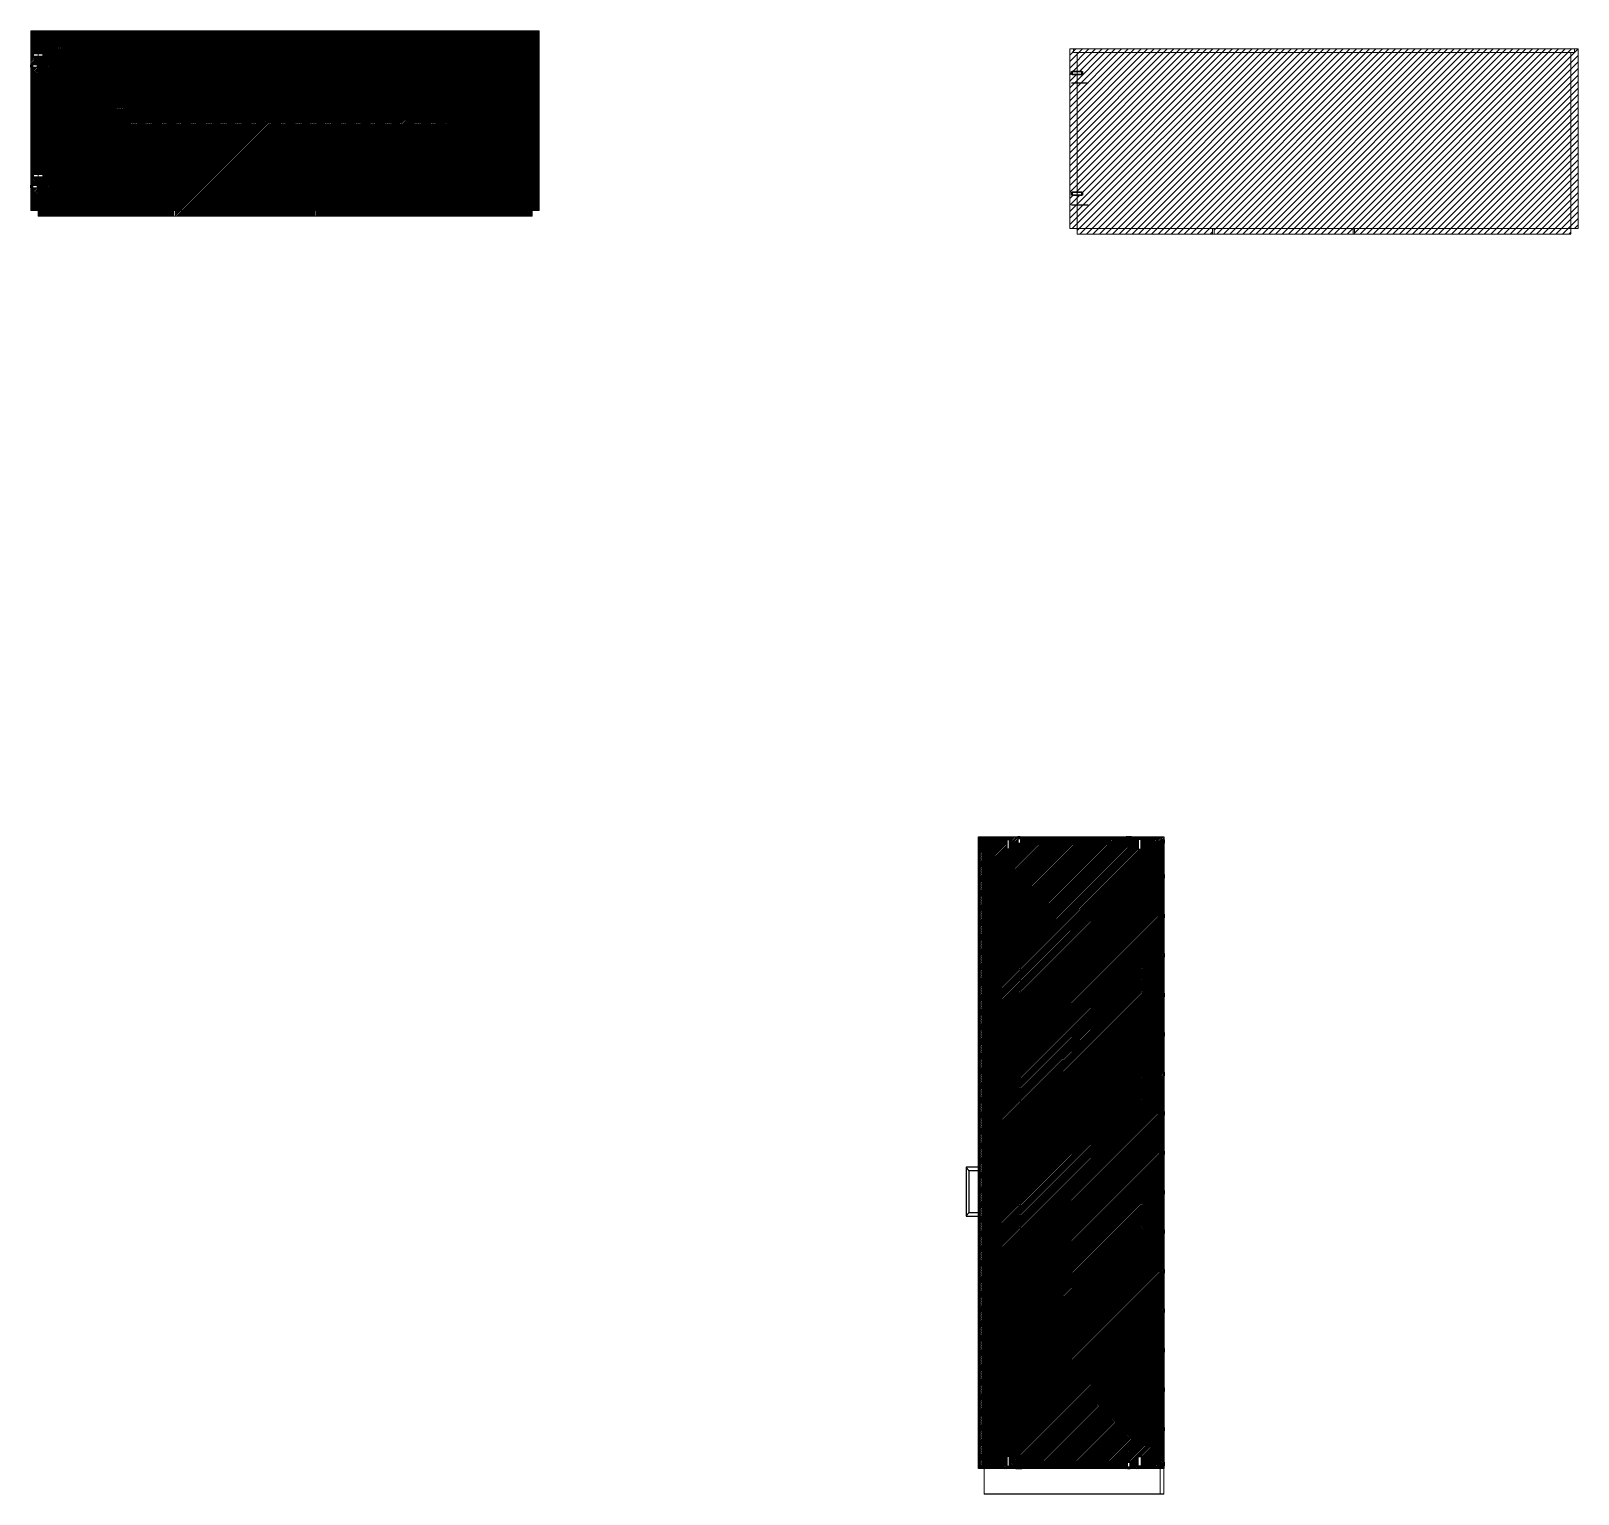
# Model space of a CAD drawing. Header units: millimetres. Extents: x -36975 to 25048, y -11091 to 9259.
# Drawn here: x -19193 to -14932, y -5442 to -1412 of the extents above; entities that cross this region are included whole.
import ezdxf

# ---------------------------------------------------------------- set-up
doc = ezdxf.new("R2010")
doc.units = ezdxf.units.MM
for name, color, linetype, lineweight in [('A-DETL-MCUT', 255, 'Continuous', 25), ('A-ELEV-MBE', 7, 'Continuous', 18), ('A-SECT-MCUT', 7, 'Continuous', 25), ('A-SECT-MCUT1', 7, 'Continuous', 25)]:
    doc.layers.add(name, color=color, linetype=linetype, lineweight=lineweight)

msp = doc.modelspace()

# ---------------------------------------------------------------- hatches: boundary and pattern name
at = {"layer": 'A-DETL-MCUT', "true_color": 0x636466}
h = msp.add_hatch(dxfattribs=at)
h.set_pattern_fill('ANSI31', color=251, scale=4)
h.paths.add_polyline_path([(-16311.8, -1531.8), (-16326.8, -1531.8), (-16326.8, -1523.8), (-16311.8, -1523.8), (-16311.8, -1481.4), (-16311.8, -1471.4), (-16321.8, -1471.4), (-16321.8, -1461.4), (-16331.8, -1461.4), (-16331.8, -1956.4), (-16311.8, -1956.4), (-16311.8, -1864), (-16326.8, -1864), (-16326.8, -1856), (-16311.8, -1856)])
h.paths.add_polyline_path([(-14951.8, -1481.4), (-14951.8, -1471.4), (-16311.8, -1471.4), (-16311.8, -1481.4), (-16311.8, -1523.8), (-16296.8, -1523.8), (-16296.8, -1531.8), (-16311.8, -1531.8), (-16311.8, -1856), (-16296.8, -1856), (-16296.8, -1864), (-16311.8, -1864), (-16311.8, -1956.4), (-14951.8, -1956.4)])
h.paths.add_polyline_path([(-14941.8, -1461.4), (-16321.8, -1461.4), (-16321.8, -1471.4), (-16311.8, -1471.4), (-14946.8, -1471.4), (-14941.8, -1471.4)])
h.paths.add_polyline_path([(-15938.8, -1956.4), (-16311.8, -1956.4), (-16311.8, -1971.4), (-15938.8, -1971.4)])
h.paths.add_polyline_path([(-14951.8, -1956.4), (-15547.2, -1956.4), (-15547.2, -1971.4), (-14951.8, -1971.4)])
h.paths.add_polyline_path([(-15551.2, -1956.4), (-15934.2, -1956.4), (-15934.2, -1971.4), (-15551.2, -1971.4)])
h.paths.add_polyline_path([(-14931.8, -1461.4), (-14941.8, -1461.4), (-14941.8, -1471.4), (-14946.8, -1471.4), (-14951.8, -1471.4), (-14951.8, -1481.4), (-14951.8, -1956.4), (-14931.8, -1956.4)])
h = msp.add_hatch(dxfattribs=at)
h.set_pattern_fill('ANSI31', color=251)
h.paths.add_polyline_path([(-16082.8, -4176.1), (-16089.8, -4176.1), (-16090.4, -4175.7), (-16082.8, -4175.7), (-16082.8, -4067.4), (-16089.8, -4067.4), (-16090.4, -4067), (-16082.8, -4067), (-16082.8, -3958.6), (-16089.8, -3958.6), (-16090.4, -3958.2), (-16082.8, -3958.2), (-16082.8, -3849.9), (-16089.8, -3849.9), (-16090.4, -3849.5), (-16082.8, -3849.5), (-16082.8, -3741.1), (-16089.8, -3741.1), (-16090.4, -3740.7), (-16082.8, -3740.7), (-16082.8, -3652.2), (-16135.3, -3652.2), (-16135.3, -3667.2), (-16143.3, -3667.2), (-16143.3, -3652.2), (-16167, -3652.2), (-16167.1, -3652.4), (-16167.1, -3662.3), (-16165.6, -3662.3), (-16164.9, -3667.2), (-16167.1, -3667.1), (-16167.1, -3682.2), (-16171.6, -3682.2), (-16171.6, -3679), (-16173.1, -3678.9), (-16173.1, -3674), (-16171.6, -3674.1), (-16171.6, -3671.7), (-16173.1, -3671.6), (-16173.1, -3666.8), (-16171.6, -3666.9), (-16171.6, -3664.5), (-16173.1, -3664.4), (-16173.1, -3659.5), (-16171.6, -3659.6), (-16171.6, -3657.2), (-16173.1, -3657.1), (-16173.1, -3650.1), (-16165.6, -3650.1), (-16165.6, -3636.3), (-16173.1, -3636.3), (-16465, -3633.4), (-16467.6, -3636.3), (-16467.6, -3652.3), (-16473.5, -3652.6), (-16473.7, -3652.2), (-16497.4, -3652.2), (-16497.4, -3667.2), (-16505.4, -3667.2), (-16505.4, -3652.2), (-16567.8, -3652.2), (-16567.8, -5352.2), (-16505.4, -5352.2), (-16505.4, -5337.2), (-16497.4, -5337.2), (-16497.4, -5352.2), (-16473.7, -5352.2), (-16473.6, -5352), (-16473.6, -5342.1), (-16475.1, -5342), (-16475.8, -5337.2), (-16473.6, -5337.3), (-16473.6, -5322.2), (-16469.1, -5322.2), (-16469.1, -5325.4), (-16467.6, -5325.5), (-16467.6, -5330.4), (-16469.1, -5330.3), (-16469.1, -5332.7), (-16467.6, -5332.8), (-16467.6, -5337.6), (-16469.1, -5337.5), (-16469.1, -5339.9), (-16467.6, -5340), (-16467.6, -5344.9), (-16469.1, -5344.8), (-16469.1, -5347.2), (-16467.6, -5347.3), (-16467.6, -5354.3), (-16475.1, -5354.3), (-16475.1, -5368.1), (-16467.6, -5368.1), (-16175.8, -5371.1), (-16173.1, -5368.1), (-16173.1, -5352.1), (-16167.2, -5351.8), (-16167, -5352.2), (-16143.3, -5352.2), (-16143.3, -5337.2), (-16135.3, -5337.2), (-16135.3, -5352.2), (-16082.8, -5352.2), (-16082.8, -5263.6), (-16089.8, -5263.6), (-16090.4, -5263.2), (-16082.8, -5263.2), (-16082.8, -5154.9), (-16089.8, -5154.9), (-16090.4, -5154.5), (-16082.8, -5154.5), (-16082.8, -5046.1), (-16089.8, -5046.1), (-16090.4, -5045.7), (-16082.8, -5045.7), (-16082.8, -4937.4), (-16089.8, -4937.4), (-16090.4, -4937), (-16082.8, -4937), (-16082.8, -4828.6), (-16089.8, -4828.6), (-16090.4, -4828.2), (-16082.8, -4828.2), (-16082.8, -4719.9), (-16089.8, -4719.9), (-16090.4, -4719.5), (-16082.8, -4719.5), (-16082.8, -4611.1), (-16089.8, -4611.1), (-16090.4, -4610.7), (-16082.8, -4610.7), (-16082.8, -4502.4), (-16089.8, -4502.4), (-16090.4, -4502), (-16082.8, -4502), (-16082.8, -4393.6), (-16089.8, -4393.6), (-16090.4, -4393.2), (-16082.8, -4393.2), (-16082.8, -4284.9), (-16089.8, -4284.9), (-16090.4, -4284.5), (-16082.8, -4284.5)])
h.paths.add_polyline_path([(-16130.4, -4295.4, -1), (-16135.3, -4295.4, -1)], flags=16)
h.paths.add_polyline_path([(-16130.4, -4325.4, -1), (-16135.3, -4325.4, -1)], flags=16)
h.paths.add_polyline_path([(-16130.4, -4057.8, -1), (-16135.3, -4057.8, -1)], flags=16)
h.paths.add_polyline_path([(-16130.4, -4357.8, -1), (-16135.3, -4357.8, -1)], flags=16)
h.paths.add_polyline_path([(-16472.8, -4295.4, -1), (-16467.9, -4295.4, -1)], flags=16)
h.paths.add_polyline_path([(-16130.4, -4025.4, -1), (-16135.3, -4025.4, -1)], flags=16)
h.paths.add_polyline_path([(-16472.8, -4325.4, -1), (-16467.9, -4325.4, -1)], flags=16)
h.paths.add_polyline_path([(-16130.4, -3995.4, -1), (-16135.3, -3995.4, -1)], flags=16)
h.paths.add_polyline_path([(-16472.8, -4057.8, -1), (-16467.9, -4057.8, -1)], flags=16)
h.paths.add_polyline_path([(-16472.8, -4357.8, -1), (-16467.9, -4357.8, -1)], flags=16)
h.paths.add_polyline_path([(-16472.8, -4025.4, -1), (-16467.9, -4025.4, -1)], flags=16)
h.paths.add_polyline_path([(-16472.8, -3995.4, -1), (-16467.9, -3995.4, -1)], flags=16)
h.paths.add_polyline_path([(-16130.4, -4645.4, -1), (-16135.3, -4645.4, -1)], flags=16)
h.paths.add_polyline_path([(-16467.9, -4645.4, -1), (-16472.8, -4645.4, -1)], flags=16)
h.paths.add_polyline_path([(-16130.4, -4675.4, -1), (-16135.3, -4675.4, -1)], flags=16)
h.paths.add_polyline_path([(-16467.9, -4675.4, -1), (-16472.8, -4675.4, -1)], flags=16)
h.paths.add_polyline_path([(-16130.4, -4707.8, -1), (-16135.3, -4707.8, -1)], flags=16)
h.paths.add_polyline_path([(-16467.9, -4707.8, -1), (-16472.8, -4707.8, -1)], flags=16)
h.paths.add_polyline_path([(-16171.6, -5322.2), (-16167.1, -5322.2), (-16167.1, -5349.4), (-16171.6, -5349.6)], flags=16)
at = {"layer": 'A-SECT-MCUT', "true_color": 0x636466}
h = msp.add_hatch(dxfattribs=at)
h.set_pattern_fill('ANSI31', color=251)
h.paths.add_polyline_path([(-17792.8, -1411.9), (-19182.8, -1411.9), (-19182.8, -1421.9), (-19172.8, -1421.9), (-19172.8, -1431.9), (-19172.8, -1474.3), (-19157.8, -1474.3), (-19157.8, -1482.3), (-19172.8, -1482.3), (-19172.8, -1506), (-19172.7, -1506.1), (-19142.8, -1506.1), (-19142.8, -1510.6), (-19172.7, -1510.6), (-19172.8, -1510.7), (-19172.8, -1806.5), (-19157.8, -1806.5), (-19157.8, -1814.5), (-19172.8, -1814.5), (-19172.8, -1838.1), (-19172.7, -1838.3), (-19142.8, -1838.3), (-19142.8, -1842.8), (-19172.7, -1842.8), (-19172.8, -1842.9), (-19172.8, -1906.9), (-17792.8, -1906.9)])
h.paths.add_polyline_path([(-19172.8, -1510.7), (-19174.9, -1512.1), (-19188.8, -1512.1), (-19192.8, -1515.8), (-19192.8, -1833), (-19188.8, -1836.8), (-19174.9, -1836.8), (-19172.8, -1838.1), (-19172.8, -1814.5), (-19187.8, -1814.5), (-19187.8, -1806.5), (-19172.8, -1806.5)])
h.paths.add_polyline_path([(-19172.8, -1431.9), (-19172.8, -1421.9), (-19182.8, -1421.9), (-19182.8, -1411.9), (-19192.8, -1411.9), (-19192.8, -1500.8), (-19188.8, -1504.6), (-19174.9, -1504.6), (-19172.8, -1506), (-19172.8, -1482.3), (-19187.8, -1482.3), (-19187.8, -1474.3), (-19172.8, -1474.3)])
h.paths.add_polyline_path([(-19172.8, -1842.9), (-19174.9, -1844.3), (-19188.8, -1844.3), (-19192.8, -1848), (-19192.8, -1906.9), (-19172.8, -1906.9)])
h.paths.add_polyline_path([(-18799.8, -1906.9), (-19172.8, -1906.9), (-19172.8, -1921.9), (-18799.8, -1921.9)])
h.paths.add_polyline_path([(-18412.2, -1906.9), (-18795.2, -1906.9), (-18795.2, -1921.9), (-18412.2, -1921.9)])
h.paths.add_polyline_path([(-17812.8, -1906.9), (-18408.2, -1906.9), (-18408.2, -1921.9), (-17812.8, -1921.9)])
h = msp.add_hatch(dxfattribs=at)
h.set_pattern_fill('ANSI31', color=251)
h.paths.add_polyline_path([(-16505.4, -3637.2), (-16497.4, -3637.2), (-16497.4, -3652.2), (-16473.7, -3652.2), (-16475.1, -3650.1), (-16475.1, -3636.3), (-16478.9, -3632.2), (-16567.8, -3632.2), (-16567.8, -3652.2), (-16505.4, -3652.2)])
h.paths.add_polyline_path([(-16173.1, -3636.3), (-16176.8, -3632.2), (-16463.9, -3632.2), (-16467.6, -3636.3), (-16467.6, -3650.1), (-16469, -3652.2), (-16171.7, -3652.2), (-16173.1, -3650.1)])
h.paths.add_polyline_path([(-16082.8, -3642.2), (-16072.8, -3642.2), (-16072.8, -3639.6), (-16072.8, -3632.2), (-16161.8, -3632.2), (-16165.6, -3636.3), (-16165.6, -3650.1), (-16167, -3652.2), (-16143.3, -3652.2), (-16143.3, -3637.2), (-16135.3, -3637.2), (-16135.3, -3652.2), (-16082.8, -3652.2), (-16082.8, -3644.8), (-16090.4, -3644.8), (-16089.8, -3644.4), (-16082.8, -3644.4)])
h.paths.add_polyline_path([(-16072.8, -3644.8), (-16082.8, -3644.8), (-16082.8, -3652.2), (-16082.8, -3740.7), (-16072.8, -3740.7), (-16072.8, -3735.9)])
h.paths.add_polyline_path([(-16567.8, -3632.2), (-16582.8, -3632.2), (-16582.8, -5372.2), (-16567.8, -5372.2)])
h.paths.add_polyline_path([(-16072.8, -3741.1), (-16082.8, -3741.1), (-16082.8, -3849.5), (-16072.8, -3849.5), (-16072.8, -3844.7)])
h.paths.add_polyline_path([(-16072.8, -3849.9), (-16082.8, -3849.9), (-16082.8, -3958.2), (-16072.8, -3958.2), (-16072.8, -3953.4)])
h.paths.add_polyline_path([(-16072.8, -3958.6), (-16082.8, -3958.6), (-16082.8, -4067), (-16072.8, -4067), (-16072.8, -4062.2)])
h.paths.add_polyline_path([(-16072.8, -4067.4), (-16082.8, -4067.4), (-16082.8, -4175.7), (-16072.8, -4175.7), (-16072.8, -4170.9)])
h.paths.add_polyline_path([(-16072.8, -4176.1), (-16082.8, -4176.1), (-16082.8, -4284.5), (-16072.8, -4284.5), (-16072.8, -4279.7)])
h.paths.add_polyline_path([(-16072.8, -4284.9), (-16082.8, -4284.9), (-16082.8, -4393.2), (-16072.8, -4393.2), (-16072.8, -4388.4)])
h.paths.add_polyline_path([(-16072.8, -4393.6), (-16082.8, -4393.6), (-16082.8, -4502), (-16072.8, -4502), (-16072.8, -4497.2)])
h.paths.add_polyline_path([(-16072.8, -4502.4), (-16082.8, -4502.4), (-16082.8, -4610.7), (-16072.8, -4610.7), (-16072.8, -4605.9)])
h.paths.add_polyline_path([(-16072.8, -4611.1), (-16082.8, -4611.1), (-16082.8, -4719.5), (-16072.8, -4719.5), (-16072.8, -4714.7)])
h.paths.add_polyline_path([(-16072.8, -4719.9), (-16082.8, -4719.9), (-16082.8, -4828.2), (-16072.8, -4828.2), (-16072.8, -4823.4)])
h.paths.add_polyline_path([(-16072.8, -4828.6), (-16082.8, -4828.6), (-16082.8, -4937), (-16072.8, -4937), (-16072.8, -4932.2)])
h.paths.add_polyline_path([(-16072.8, -4937.4), (-16082.8, -4937.4), (-16082.8, -5045.7), (-16072.8, -5045.7)])
h.paths.add_polyline_path([(-16072.8, -5046.1), (-16082.8, -5046.1), (-16082.8, -5154.5), (-16072.8, -5154.5), (-16072.8, -5149.7)])
h.paths.add_polyline_path([(-16072.8, -5154.9), (-16082.8, -5154.9), (-16082.8, -5263.2), (-16072.8, -5263.2), (-16072.8, -5258.4)])
h.paths.add_polyline_path([(-16072.8, -5263.6), (-16082.8, -5263.6), (-16082.8, -5359.1), (-16072.8, -5359.1), (-16072.8, -5354.3)])
h.paths.add_polyline_path([(-16082.8, -5359.5), (-16090.4, -5359.5), (-16089.8, -5359.1), (-16082.8, -5359.1), (-16082.8, -5352.2), (-16135.3, -5352.2), (-16135.3, -5367.2), (-16143.3, -5367.2), (-16143.3, -5352.2), (-16167, -5352.2), (-16165.6, -5354.3), (-16165.6, -5368.1), (-16161.8, -5372.2), (-16072.8, -5372.2), (-16072.8, -5362.2), (-16082.8, -5362.2)])
h.paths.add_polyline_path([(-16173.1, -5354.3), (-16171.7, -5352.2), (-16469, -5352.2), (-16467.6, -5354.3), (-16467.6, -5368.1), (-16463.9, -5372.2), (-16176.8, -5372.2), (-16173.1, -5368.1)])
h.paths.add_polyline_path([(-16505.4, -5352.2), (-16567.8, -5352.2), (-16567.8, -5372.2), (-16478.9, -5372.2), (-16475.1, -5368.1), (-16475.1, -5354.3), (-16473.7, -5352.2), (-16497.4, -5352.2), (-16497.4, -5367.2), (-16505.4, -5367.2)])

# ---------------------------------------------------------------- linework, layer by layer
at = {"layer": 'A-DETL-MCUT'}
for points in [[(-19187.8, -1482.3), (-19187.8, -1474.3), (-19157.8, -1474.3), (-19157.8, -1482.3)], [(-16326.8, -1531.8), (-16326.8, -1523.8), (-16296.8, -1523.8), (-16296.8, -1531.8)], [(-19187.8, -1814.5), (-19187.8, -1806.5), (-19157.8, -1806.5), (-19157.8, -1814.5)], [(-16326.8, -1864), (-16326.8, -1856), (-16296.8, -1856), (-16296.8, -1864)], [(-16497.4, -3637.2), (-16505.4, -3637.2), (-16505.4, -3667.2), (-16497.4, -3667.2)], [(-16135.3, -3637.2), (-16143.3, -3637.2), (-16143.3, -3667.2), (-16135.3, -3667.2)], [(-16497.4, -5367.2), (-16505.4, -5367.2), (-16505.4, -5337.2), (-16497.4, -5337.2)], [(-16135.3, -5367.2), (-16143.3, -5367.2), (-16143.3, -5337.2), (-16135.3, -5337.2)]]:
    msp.add_lwpolyline(points, close=True, dxfattribs=at)
for centre in [(-16470.3, -3995.4), (-16132.8, -3995.4), (-16470.3, -4025.4), (-16132.8, -4025.4), (-16470.3, -4057.8), (-16132.8, -4057.8), (-16470.3, -4295.4), (-16132.8, -4295.4), (-16470.3, -4325.4), (-16132.8, -4325.4), (-16470.3, -4357.8), (-16132.8, -4357.8), (-16470.3, -4645.4), (-16132.8, -4645.4), (-16470.3, -4675.4), (-16132.8, -4675.4), (-16470.3, -4707.8), (-16132.8, -4707.8)]:
    msp.add_circle(centre, 2.41, dxfattribs=at)
at = {"layer": 'A-ELEV-MBE'}
for p, q in [((-19182.8, -1411.9), (-19182.8, -1421.9)), ((-19182.8, -1421.9), (-19172.8, -1421.9)), ((-19172.8, -1421.9), (-19172.8, -1431.9)), ((-19172.8, -1421.9), (-17807.8, -1421.9)), ((-17802.8, -1421.9), (-17812.8, -1421.9)), ((-17812.8, -1421.9), (-17812.8, -1431.9)), ((-17802.8, -1411.9), (-17802.8, -1421.9)), ((-16321.8, -1461.4), (-16321.8, -1471.4)), ((-16321.8, -1471.4), (-16311.8, -1471.4)), ((-16311.8, -1471.4), (-16311.8, -1481.4)), ((-16311.8, -1471.4), (-14946.8, -1471.4)), ((-14941.8, -1471.4), (-14951.8, -1471.4)), ((-14951.8, -1471.4), (-14951.8, -1481.4)), ((-14941.8, -1461.4), (-14941.8, -1471.4)), ((-19172.8, -1906.9), (-19172.8, -1921.9)), ((-18799.8, -1921.9), (-18799.8, -1906.9)), ((-18795.2, -1921.9), (-18795.2, -1906.9)), ((-18412.2, -1921.9), (-18412.2, -1906.9)), ((-18408.2, -1921.9), (-18408.2, -1906.9)), ((-17812.8, -1906.9), (-17812.8, -1921.9)), ((-16311.8, -1956.4), (-16311.8, -1971.4)), ((-15938.8, -1971.4), (-15938.8, -1956.4)), ((-15934.2, -1971.4), (-15934.2, -1956.4)), ((-15551.2, -1971.4), (-15551.2, -1956.4)), ((-15547.2, -1971.4), (-15547.2, -1956.4)), ((-14951.8, -1956.4), (-14951.8, -1971.4)), ((-16616.8, -4541.4), (-16609.8, -4551.4)), ((-16609.8, -4666.9), (-16616.8, -4676.9)), ((-16567.8, -5442.2), (-16567.8, -5372.2)), ((-16082.8, -5372.2), (-16082.8, -5442.2)), ((-16072.8, -5372.2), (-16072.8, -5442.2))]:
    msp.add_line(p, q, dxfattribs=at)
for points in [[(-17792.8, -1906.9), (-17792.8, -1411.9), (-19192.8, -1411.9), (-19192.8, -1906.9)], [(-19172.8, -1431.9), (-19172.8, -1906.9)], [(-17812.8, -1906.9), (-17812.8, -1431.9)], [(-14931.8, -1956.4), (-14931.8, -1461.4), (-16331.8, -1461.4), (-16331.8, -1956.4)], [(-16311.8, -1481.4), (-16311.8, -1956.4)], [(-14951.8, -1956.4), (-14951.8, -1481.4)], [(-19192.8, -1906.9), (-17792.8, -1906.9)], [(-19172.8, -1921.9), (-17812.8, -1921.9)], [(-16331.8, -1956.4), (-14931.8, -1956.4)], [(-16311.8, -1971.4), (-14951.8, -1971.4)]]:
    msp.add_lwpolyline(points, dxfattribs=at)
at = {"layer": 'A-SECT-MCUT'}
for p, q in [((-16327, -1555), (-16281.3, -1555)), ((-16327, -1891.1), (-16281.3, -1891.1)), ((-16582.8, -3632.2), (-16072.8, -3632.2)), ((-16582.8, -5372.2), (-16582.8, -3632.2)), ((-16567.8, -5372.2), (-16567.8, -3632.2)), ((-16567.8, -3652.2), (-16505.4, -3652.2)), ((-16497.4, -3652.2), (-16473.7, -3652.2)), ((-16469, -3652.2), (-16171.7, -3652.2)), ((-16167, -3652.2), (-16143.3, -3652.2)), ((-16135.3, -3652.2), (-16082.8, -3652.2)), ((-16072.8, -3642.2), (-16082.8, -3642.2)), ((-16082.8, -3642.2), (-16082.8, -3652.2)), ((-16082.8, -3652.2), (-16082.8, -5362.2)), ((-16072.8, -3632.2), (-16072.8, -5372.2)), ((-16582.8, -4541.4), (-16616.8, -4541.4)), ((-16616.8, -4541.4), (-16616.8, -4676.9)), ((-16582.8, -4551.4), (-16609.8, -4551.4)), ((-16609.8, -4551.4), (-16609.8, -4666.9)), ((-16616.8, -4676.9), (-16582.8, -4676.9)), ((-16609.8, -4666.9), (-16582.8, -4666.9)), ((-16505.4, -5352.2), (-16567.8, -5352.2)), ((-16473.7, -5352.2), (-16497.4, -5352.2)), ((-16171.7, -5352.2), (-16469, -5352.2)), ((-16143.3, -5352.2), (-16167, -5352.2)), ((-16082.8, -5352.2), (-16135.3, -5352.2)), ((-16082.8, -5362.2), (-16072.8, -5362.2)), ((-16567.8, -5372.2), (-16582.8, -5372.2)), ((-16072.8, -5372.2), (-16567.8, -5372.2)), ((-16072.8, -5442.2), (-16567.8, -5442.2))]:
    msp.add_line(p, q, dxfattribs=at)
at = {"layer": 'A-SECT-MCUT1'}
for p, q in [((-19186.3, -1474.3), (-19187.8, -1475.8)), ((-19187.8, -1475.8), (-19187.8, -1480.8)), ((-19187.8, -1480.8), (-19186.3, -1482.3)), ((-19159.3, -1474.3), (-19186.3, -1474.3)), ((-19186.3, -1474.3), (-19186.3, -1482.3)), ((-19186.3, -1482.3), (-19159.3, -1482.3)), ((-19159.3, -1482.3), (-19159.3, -1474.3)), ((-19159.3, -1474.3), (-19157.8, -1475.8)), ((-19157.8, -1480.8), (-19159.3, -1482.3)), ((-19157.8, -1480.8), (-19157.8, -1475.8)), ((-19192.8, -1500.8), (-19188.8, -1504.6)), ((-19192.8, -1500.8), (-19192.8, -1515.8)), ((-19192.8, -1511.8), (-19192.8, -1504.8)), ((-19190.7, -1506), (-19192.8, -1504.8)), ((-19190.8, -1507.7), (-19192.8, -1507.6)), ((-19190.8, -1509), (-19192.8, -1509.1)), ((-19192.8, -1511.8), (-19190.7, -1510.7)), ((-19188.8, -1512.1), (-19192.8, -1515.8)), ((-19189.7, -1507.8), (-19190.7, -1506)), ((-19190.7, -1510.7), (-19189.7, -1508.9)), ((-19189.7, -1507.8), (-19189.7, -1508.9)), ((-19188.8, -1504.6), (-19188.8, -1512.1)), ((-19188.8, -1504.6), (-19174.9, -1504.6)), ((-19188.8, -1512.1), (-19174.9, -1512.1)), ((-19174.9, -1504.6), (-19172.7, -1506.1)), ((-19174.9, -1512.1), (-19174.9, -1504.6)), ((-19172.7, -1510.6), (-19174.9, -1512.1)), ((-19172.7, -1512.1), (-19172.4, -1504.6)), ((-19172.7, -1506.1), (-19142.8, -1506.1)), ((-19172.7, -1510.6), (-19142.8, -1510.6)), ((-19170.3, -1512.1), (-19169.9, -1504.6)), ((-19167.9, -1512.1), (-19167.5, -1504.6)), ((-19165.5, -1512.1), (-19165.1, -1504.6)), ((-19163.1, -1512.1), (-19162.7, -1504.6)), ((-19160.7, -1512.1), (-19160.2, -1504.2)), ((-19160.7, -1512.1), (-19160.3, -1504.6)), ((-19158.2, -1512.1), (-19157.8, -1504.2)), ((-19155.8, -1512.1), (-19155.4, -1504.6)), ((-19153.4, -1512.1), (-19153, -1504.6)), ((-19151, -1512.1), (-19150.6, -1504.6)), ((-19148.6, -1512.1), (-19148.2, -1504.6)), ((-19146.1, -1512.1), (-19145.8, -1504.6)), ((-19142.8, -1506.1), (-19142.8, -1510.6)), ((-16325.3, -1523.8), (-16326.8, -1525.3)), ((-16326.8, -1525.3), (-16326.8, -1530.3)), ((-16326.8, -1530.3), (-16325.3, -1531.8)), ((-16298.3, -1523.8), (-16325.3, -1523.8)), ((-16325.3, -1523.8), (-16325.3, -1531.8)), ((-16325.3, -1531.8), (-16298.3, -1531.8)), ((-16298.3, -1531.8), (-16298.3, -1523.8)), ((-16298.3, -1523.8), (-16296.8, -1525.3)), ((-16296.8, -1530.3), (-16298.3, -1531.8)), ((-16296.8, -1530.3), (-16296.8, -1525.3)), ((-19186.3, -1806.5), (-19187.8, -1808)), ((-19187.8, -1808), (-19187.8, -1813)), ((-19187.8, -1813), (-19186.3, -1814.5)), ((-19159.3, -1806.5), (-19186.3, -1806.5)), ((-19186.3, -1806.5), (-19186.3, -1814.5)), ((-19186.3, -1814.5), (-19159.3, -1814.5)), ((-19159.3, -1814.5), (-19159.3, -1806.5)), ((-19159.3, -1806.5), (-19157.8, -1808)), ((-19157.8, -1813), (-19159.3, -1814.5)), ((-19157.8, -1813), (-19157.8, -1808)), ((-19192.8, -1833), (-19188.8, -1836.8)), ((-19192.8, -1833), (-19192.8, -1848)), ((-19192.8, -1844), (-19192.8, -1836.9)), ((-19190.7, -1838.2), (-19192.8, -1836.9)), ((-19190.8, -1839.9), (-19192.8, -1839.7)), ((-19190.8, -1841.1), (-19192.8, -1841.3)), ((-19192.8, -1844), (-19190.7, -1842.8)), ((-19188.8, -1844.3), (-19192.8, -1848)), ((-19189.7, -1840), (-19190.7, -1838.2)), ((-19190.7, -1842.8), (-19189.7, -1841.1)), ((-19189.7, -1840), (-19189.7, -1841.1)), ((-19188.8, -1836.8), (-19188.8, -1844.3)), ((-19188.8, -1836.8), (-19174.9, -1836.8)), ((-19188.8, -1844.3), (-19174.9, -1844.3)), ((-19174.9, -1836.8), (-19172.7, -1838.3)), ((-19174.9, -1844.3), (-19174.9, -1836.8)), ((-19172.7, -1842.8), (-19174.9, -1844.3)), ((-19172.7, -1844.3), (-19172.4, -1836.8)), ((-19172.7, -1838.3), (-19142.8, -1838.3)), ((-19172.7, -1842.8), (-19142.8, -1842.8)), ((-19170.3, -1844.3), (-19169.9, -1836.8)), ((-19167.9, -1844.3), (-19167.5, -1836.8)), ((-19165.5, -1844.3), (-19165.1, -1836.8)), ((-19163.1, -1844.3), (-19162.7, -1836.8)), ((-19160.7, -1844.3), (-19160.2, -1836.4)), ((-19160.7, -1844.3), (-19160.3, -1836.8)), ((-19158.2, -1844.3), (-19157.8, -1836.4)), ((-19155.8, -1844.3), (-19155.4, -1836.8)), ((-19153.4, -1844.3), (-19153, -1836.8)), ((-19151, -1844.3), (-19150.6, -1836.8)), ((-19148.6, -1844.3), (-19148.2, -1836.8)), ((-19146.1, -1844.3), (-19145.8, -1836.8)), ((-19142.8, -1838.3), (-19142.8, -1842.8)), ((-16325.3, -1856), (-16326.8, -1857.5)), ((-16326.8, -1857.5), (-16326.8, -1862.5)), ((-16326.8, -1862.5), (-16325.3, -1864)), ((-16298.3, -1856), (-16325.3, -1856)), ((-16325.3, -1856), (-16325.3, -1864)), ((-16325.3, -1864), (-16298.3, -1864)), ((-16298.3, -1864), (-16298.3, -1856)), ((-16298.3, -1856), (-16296.8, -1857.5)), ((-16296.8, -1862.5), (-16298.3, -1864)), ((-16296.8, -1862.5), (-16296.8, -1857.5)), ((-16505.4, -3638.7), (-16503.9, -3637.2)), ((-16505.4, -3665.7), (-16505.4, -3638.7)), ((-16505.4, -3638.7), (-16497.4, -3638.7)), ((-16503.9, -3637.2), (-16498.9, -3637.2)), ((-16498.9, -3637.2), (-16497.4, -3638.7)), ((-16497.4, -3638.7), (-16497.4, -3665.7)), ((-16478.9, -3632.2), (-16475.1, -3636.3)), ((-16478.9, -3632.2), (-16463.9, -3632.2)), ((-16467.6, -3664.4), (-16475.5, -3664.8)), ((-16475.1, -3636.3), (-16467.6, -3636.3)), ((-16475.1, -3636.3), (-16475.1, -3650.1)), ((-16475.1, -3650.1), (-16473.6, -3652.4)), ((-16467.6, -3650.1), (-16475.1, -3650.1)), ((-16467.6, -3652.3), (-16475.1, -3652.7)), ((-16467.6, -3654.7), (-16475.1, -3655.1)), ((-16467.6, -3657.1), (-16475.1, -3657.5)), ((-16467.6, -3659.5), (-16475.1, -3659.9)), ((-16467.6, -3662), (-16475.1, -3662.3)), ((-16467.6, -3664.4), (-16475.1, -3664.8)), ((-16467.9, -3632.2), (-16474.9, -3632.2)), ((-16473.7, -3634.3), (-16474.9, -3632.2)), ((-16471.9, -3635.3), (-16473.7, -3634.3)), ((-16473.6, -3652.4), (-16473.6, -3682.2)), ((-16472, -3634.2), (-16472.2, -3632.2)), ((-16471.9, -3635.3), (-16470.8, -3635.3)), ((-16470.8, -3634.2), (-16470.6, -3632.2)), ((-16469, -3634.3), (-16470.8, -3635.3)), ((-16469.1, -3652.4), (-16467.6, -3650.1)), ((-16469.1, -3652.4), (-16469.1, -3682.2)), ((-16467.9, -3632.2), (-16469, -3634.3)), ((-16467.6, -3636.3), (-16463.9, -3632.2)), ((-16467.6, -3636.3), (-16467.6, -3650.1)), ((-16173.1, -3636.3), (-16176.8, -3632.2)), ((-16161.8, -3632.2), (-16176.8, -3632.2)), ((-16165.6, -3636.3), (-16173.1, -3636.3)), ((-16173.1, -3636.3), (-16173.1, -3650.1)), ((-16171.6, -3652.4), (-16173.1, -3650.1)), ((-16173.1, -3650.1), (-16165.6, -3650.1)), ((-16173.1, -3652.3), (-16165.6, -3652.7)), ((-16173.1, -3654.7), (-16165.6, -3655.1)), ((-16173.1, -3657.1), (-16165.6, -3657.5)), ((-16173.1, -3659.5), (-16165.6, -3659.9)), ((-16173.1, -3662), (-16165.6, -3662.3)), ((-16173.1, -3664.4), (-16165.6, -3664.8)), ((-16173.1, -3664.4), (-16165.2, -3664.8)), ((-16172.8, -3632.2), (-16171.7, -3634.3)), ((-16172.8, -3632.2), (-16165.7, -3632.2)), ((-16171.7, -3634.3), (-16169.9, -3635.3)), ((-16171.6, -3652.4), (-16171.6, -3682.2)), ((-16169.9, -3634.2), (-16170.1, -3632.2)), ((-16168.8, -3635.3), (-16169.9, -3635.3)), ((-16168.8, -3635.3), (-16167, -3634.3)), ((-16168.7, -3634.2), (-16168.5, -3632.2)), ((-16165.6, -3650.1), (-16167.1, -3652.4)), ((-16167.1, -3652.4), (-16167.1, -3682.2)), ((-16167, -3634.3), (-16165.7, -3632.2)), ((-16161.8, -3632.2), (-16165.6, -3636.3)), ((-16165.6, -3636.3), (-16165.6, -3650.1)), ((-16141.8, -3637.2), (-16143.3, -3638.7)), ((-16135.3, -3638.7), (-16143.3, -3638.7)), ((-16143.3, -3638.7), (-16143.3, -3665.7)), ((-16136.8, -3637.2), (-16141.8, -3637.2)), ((-16135.3, -3638.7), (-16136.8, -3637.2)), ((-16135.3, -3665.7), (-16135.3, -3638.7)), ((-16090.1, -3644.6), (-16089.8, -3644.4)), ((-16089.8, -3644.8), (-16090.1, -3644.6)), ((-16072.8, -3644.4), (-16089.8, -3644.4)), ((-16072.8, -3644.8), (-16089.8, -3644.8)), ((-16497.4, -3665.7), (-16505.4, -3665.7)), ((-16505.4, -3665.7), (-16503.9, -3667.2)), ((-16498.9, -3667.2), (-16503.9, -3667.2)), ((-16498.9, -3667.2), (-16497.4, -3665.7)), ((-16467.6, -3666.8), (-16475.5, -3667.2)), ((-16467.6, -3669.2), (-16475.1, -3669.6)), ((-16467.6, -3671.6), (-16475.1, -3672)), ((-16467.6, -3674), (-16475.1, -3674.4)), ((-16467.6, -3676.5), (-16475.1, -3676.9)), ((-16467.6, -3678.9), (-16475.1, -3679.3)), ((-16473.6, -3682.2), (-16469.1, -3682.2)), ((-16173.1, -3666.8), (-16165.2, -3667.2)), ((-16173.1, -3669.2), (-16165.6, -3669.6)), ((-16173.1, -3671.6), (-16165.6, -3672)), ((-16173.1, -3674), (-16165.6, -3674.4)), ((-16173.1, -3676.5), (-16165.6, -3676.9)), ((-16173.1, -3678.9), (-16165.6, -3679.3)), ((-16167.1, -3682.2), (-16171.6, -3682.2)), ((-16143.3, -3665.7), (-16135.3, -3665.7)), ((-16141.8, -3667.2), (-16143.3, -3665.7)), ((-16141.8, -3667.2), (-16136.8, -3667.2)), ((-16135.3, -3665.7), (-16136.8, -3667.2)), ((-16090.1, -3740.9), (-16089.8, -3740.7)), ((-16089.8, -3741.1), (-16090.1, -3740.9)), ((-16072.8, -3740.7), (-16089.8, -3740.7)), ((-16072.8, -3741.1), (-16089.8, -3741.1)), ((-16090.1, -3849.7), (-16089.8, -3849.5)), ((-16089.8, -3849.9), (-16090.1, -3849.7)), ((-16072.8, -3849.5), (-16089.8, -3849.5)), ((-16072.8, -3849.9), (-16089.8, -3849.9)), ((-16090.1, -3958.4), (-16089.8, -3958.2)), ((-16089.8, -3958.6), (-16090.1, -3958.4)), ((-16072.8, -3958.2), (-16089.8, -3958.2)), ((-16072.8, -3958.6), (-16089.8, -3958.6)), ((-16090.1, -4067.2), (-16089.8, -4067)), ((-16089.8, -4067.4), (-16090.1, -4067.2)), ((-16072.8, -4067), (-16089.8, -4067)), ((-16072.8, -4067.4), (-16089.8, -4067.4)), ((-16090.1, -4175.9), (-16089.8, -4175.7)), ((-16072.8, -4175.7), (-16089.8, -4175.7)), ((-16089.8, -4176.1), (-16090.1, -4175.9)), ((-16072.8, -4176.1), (-16089.8, -4176.1)), ((-16090.1, -4284.7), (-16089.8, -4284.5)), ((-16089.8, -4284.9), (-16090.1, -4284.7)), ((-16072.8, -4284.5), (-16089.8, -4284.5)), ((-16072.8, -4284.9), (-16089.8, -4284.9)), ((-16090.1, -4393.4), (-16089.8, -4393.2)), ((-16089.8, -4393.6), (-16090.1, -4393.4)), ((-16072.8, -4393.2), (-16089.8, -4393.2)), ((-16072.8, -4393.6), (-16089.8, -4393.6)), ((-16090.1, -4502.2), (-16089.8, -4502)), ((-16089.8, -4502.4), (-16090.1, -4502.2)), ((-16072.8, -4502), (-16089.8, -4502)), ((-16072.8, -4502.4), (-16089.8, -4502.4)), ((-16090.1, -4610.9), (-16089.8, -4610.7)), ((-16089.8, -4611.1), (-16090.1, -4610.9)), ((-16072.8, -4610.7), (-16089.8, -4610.7)), ((-16072.8, -4611.1), (-16089.8, -4611.1)), ((-16090.1, -4719.7), (-16089.8, -4719.5)), ((-16089.8, -4719.9), (-16090.1, -4719.7)), ((-16072.8, -4719.5), (-16089.8, -4719.5)), ((-16072.8, -4719.9), (-16089.8, -4719.9)), ((-16090.1, -4828.4), (-16089.8, -4828.2)), ((-16089.8, -4828.6), (-16090.1, -4828.4)), ((-16072.8, -4828.2), (-16089.8, -4828.2)), ((-16072.8, -4828.6), (-16089.8, -4828.6)), ((-16090.1, -4937.2), (-16089.8, -4937)), ((-16089.8, -4937.4), (-16090.1, -4937.2)), ((-16072.8, -4937), (-16089.8, -4937)), ((-16072.8, -4937.4), (-16089.8, -4937.4)), ((-16090.1, -5045.9), (-16089.8, -5045.7)), ((-16089.8, -5046.1), (-16090.1, -5045.9)), ((-16072.8, -5045.7), (-16089.8, -5045.7)), ((-16072.8, -5046.1), (-16089.8, -5046.1)), ((-16090.1, -5154.7), (-16089.8, -5154.5)), ((-16089.8, -5154.9), (-16090.1, -5154.7)), ((-16072.8, -5154.5), (-16089.8, -5154.5)), ((-16072.8, -5154.9), (-16089.8, -5154.9)), ((-16090.1, -5263.4), (-16089.8, -5263.2)), ((-16089.8, -5263.6), (-16090.1, -5263.4)), ((-16072.8, -5263.2), (-16089.8, -5263.2)), ((-16072.8, -5263.6), (-16089.8, -5263.6)), ((-16467.6, -5325.5), (-16475.1, -5325.1)), ((-16473.6, -5352), (-16473.6, -5322.2)), ((-16473.6, -5322.2), (-16469.1, -5322.2)), ((-16469.1, -5352), (-16469.1, -5322.2)), ((-16173.1, -5325.5), (-16165.6, -5325.1)), ((-16171.6, -5352), (-16171.6, -5322.2)), ((-16167.1, -5322.2), (-16171.6, -5322.2)), ((-16167.1, -5352), (-16167.1, -5322.2)), ((-16505.4, -5338.7), (-16503.9, -5337.2)), ((-16505.4, -5338.7), (-16505.4, -5365.7)), ((-16497.4, -5338.7), (-16505.4, -5338.7)), ((-16505.4, -5365.7), (-16497.4, -5365.7)), ((-16505.4, -5365.7), (-16503.9, -5367.2)), ((-16498.9, -5337.2), (-16503.9, -5337.2)), ((-16503.9, -5367.2), (-16498.9, -5367.2)), ((-16498.9, -5337.2), (-16497.4, -5338.7)), ((-16498.9, -5367.2), (-16497.4, -5365.7)), ((-16497.4, -5365.7), (-16497.4, -5338.7)), ((-16478.9, -5372.2), (-16475.1, -5368.1)), ((-16467.6, -5337.6), (-16475.5, -5337.2)), ((-16467.6, -5340), (-16475.5, -5339.6)), ((-16467.6, -5327.9), (-16475.1, -5327.5)), ((-16467.6, -5330.4), (-16475.1, -5330)), ((-16467.6, -5332.8), (-16475.1, -5332.4)), ((-16467.6, -5335.2), (-16475.1, -5334.8)), ((-16467.6, -5340), (-16475.1, -5339.6)), ((-16467.6, -5342.4), (-16475.1, -5342)), ((-16467.6, -5344.9), (-16475.1, -5344.5)), ((-16467.6, -5347.3), (-16475.1, -5346.9)), ((-16467.6, -5349.7), (-16475.1, -5349.3)), ((-16467.6, -5352.1), (-16475.1, -5351.7)), ((-16475.1, -5354.3), (-16473.6, -5352)), ((-16475.1, -5368.1), (-16475.1, -5354.3)), ((-16467.6, -5354.3), (-16475.1, -5354.3)), ((-16475.1, -5368.1), (-16467.6, -5368.1)), ((-16469.1, -5352), (-16467.6, -5354.3)), ((-16467.6, -5368.1), (-16467.6, -5354.3)), ((-16467.6, -5368.1), (-16463.9, -5372.2)), ((-16173.1, -5368.1), (-16176.8, -5372.2)), ((-16173.1, -5327.9), (-16165.6, -5327.5)), ((-16173.1, -5330.4), (-16165.6, -5330)), ((-16173.1, -5332.8), (-16165.6, -5332.4)), ((-16173.1, -5335.2), (-16165.6, -5334.8)), ((-16173.1, -5337.6), (-16165.2, -5337.2)), ((-16173.1, -5340), (-16165.6, -5339.6)), ((-16173.1, -5340), (-16165.2, -5339.6)), ((-16173.1, -5342.4), (-16165.6, -5342)), ((-16173.1, -5344.9), (-16165.6, -5344.5)), ((-16173.1, -5347.3), (-16165.6, -5346.9)), ((-16173.1, -5349.7), (-16165.6, -5349.3)), ((-16173.1, -5352.1), (-16165.6, -5351.7)), ((-16171.6, -5352), (-16173.1, -5354.3)), ((-16173.1, -5368.1), (-16173.1, -5354.3)), ((-16173.1, -5354.3), (-16165.6, -5354.3)), ((-16165.6, -5368.1), (-16173.1, -5368.1)), ((-16165.6, -5354.3), (-16167.1, -5352)), ((-16165.6, -5368.1), (-16165.6, -5354.3)), ((-16161.8, -5372.2), (-16165.6, -5368.1)), ((-16141.8, -5337.2), (-16143.3, -5338.7)), ((-16143.3, -5365.7), (-16143.3, -5338.7)), ((-16143.3, -5338.7), (-16135.3, -5338.7)), ((-16135.3, -5365.7), (-16143.3, -5365.7)), ((-16141.8, -5367.2), (-16143.3, -5365.7)), ((-16141.8, -5337.2), (-16136.8, -5337.2)), ((-16136.8, -5367.2), (-16141.8, -5367.2)), ((-16135.3, -5338.7), (-16136.8, -5337.2)), ((-16135.3, -5365.7), (-16136.8, -5367.2)), ((-16135.3, -5338.7), (-16135.3, -5365.7)), ((-16090.1, -5359.3), (-16089.8, -5359.1)), ((-16089.8, -5359.5), (-16090.1, -5359.3)), ((-16072.8, -5359.1), (-16089.8, -5359.1)), ((-16072.8, -5359.5), (-16089.8, -5359.5)), ((-16478.9, -5372.2), (-16463.9, -5372.2)), ((-16473.7, -5370.1), (-16474.9, -5372.2)), ((-16467.9, -5372.2), (-16474.9, -5372.2)), ((-16471.9, -5369.1), (-16473.7, -5370.1)), ((-16472, -5370.2), (-16472.2, -5372.2)), ((-16471.9, -5369.1), (-16470.8, -5369.1)), ((-16469, -5370.1), (-16470.8, -5369.1)), ((-16470.8, -5370.2), (-16470.6, -5372.2)), ((-16467.9, -5372.2), (-16469, -5370.1)), ((-16161.8, -5372.2), (-16176.8, -5372.2)), ((-16172.8, -5372.2), (-16171.7, -5370.1)), ((-16172.8, -5372.2), (-16165.7, -5372.2)), ((-16171.7, -5370.1), (-16169.9, -5369.1)), ((-16169.9, -5370.2), (-16170.1, -5372.2)), ((-16168.8, -5369.1), (-16169.9, -5369.1)), ((-16168.8, -5369.1), (-16167, -5370.1)), ((-16168.7, -5370.2), (-16168.5, -5372.2)), ((-16167, -5370.1), (-16165.7, -5372.2))]:
    msp.add_line(p, q, dxfattribs=at)
for points in [[(-16072.8, -3639.6), (-16071.3, -3639.6), (-16071.3, -3649.6), (-16072.8, -3649.6)], [(-16072.8, -3735.9), (-16071.3, -3735.9), (-16071.3, -3745.9), (-16072.8, -3745.9)], [(-16072.8, -3844.7), (-16071.3, -3844.7), (-16071.3, -3854.7), (-16072.8, -3854.7)], [(-16072.8, -3953.4), (-16071.3, -3953.4), (-16071.3, -3963.4), (-16072.8, -3963.4)], [(-16072.8, -4062.2), (-16071.3, -4062.2), (-16071.3, -4072.2), (-16072.8, -4072.2)], [(-16072.8, -4170.9), (-16071.3, -4170.9), (-16071.3, -4180.9), (-16072.8, -4180.9)], [(-16072.8, -4279.7), (-16071.3, -4279.7), (-16071.3, -4289.7), (-16072.8, -4289.7)], [(-16072.8, -4388.4), (-16071.3, -4388.4), (-16071.3, -4398.4), (-16072.8, -4398.4)], [(-16072.8, -4497.2), (-16071.3, -4497.2), (-16071.3, -4507.2), (-16072.8, -4507.2)], [(-16072.8, -4605.9), (-16071.3, -4605.9), (-16071.3, -4615.9), (-16072.8, -4615.9)], [(-16072.8, -4714.7), (-16071.3, -4714.7), (-16071.3, -4724.7), (-16072.8, -4724.7)], [(-16072.8, -4823.4), (-16071.3, -4823.4), (-16071.3, -4833.4), (-16072.8, -4833.4)], [(-16072.8, -4932.2), (-16071.3, -4932.2), (-16071.3, -4942.2), (-16072.8, -4942.2)], [(-16072.8, -5040.9), (-16071.3, -5040.9), (-16071.3, -5050.9), (-16072.8, -5050.9)], [(-16072.8, -5149.7), (-16071.3, -5149.7), (-16071.3, -5159.7), (-16072.8, -5159.7)], [(-16072.8, -5258.4), (-16071.3, -5258.4), (-16071.3, -5268.4), (-16072.8, -5268.4)], [(-16072.8, -5354.3), (-16071.3, -5354.3), (-16071.3, -5364.3), (-16072.8, -5364.3)]]:
    msp.add_lwpolyline(points, close=True, dxfattribs=at)
for centre, radius, start, end in [((-19192.3, -1506.7), 1.79, 325.9765, 11.1118), ((-19191.3, -1508.3), 0.783, 307.6141, 52.3859), ((-19192, -1509.9), 1.53, 334.504, 36.9195), ((-19192.3, -1838.9), 1.79, 325.9765, 11.1118), ((-19191.3, -1840.5), 0.783, 307.6141, 52.3859), ((-19192, -1842), 1.53, 334.504, 36.9195), ((-16473, -3632.8), 1.79, 258.8882, 304.0235), ((-16471.4, -3633.8), 0.783, 217.6141, 322.3859), ((-16469.8, -3633), 1.53, 233.0805, 295.496), ((-16170.9, -3633), 1.53, 244.504, 306.9195), ((-16169.3, -3633.8), 0.783, 217.6141, 322.3859), ((-16167.7, -3632.8), 1.79, 235.9765, 281.1118), ((-16473, -5371.6), 1.79, 55.9765, 101.1118), ((-16471.4, -5370.6), 0.783, 37.6141, 142.3859), ((-16469.8, -5371.4), 1.53, 64.504, 126.9195), ((-16170.9, -5371.4), 1.53, 53.0805, 115.496), ((-16169.3, -5370.6), 0.783, 37.6141, 142.3859), ((-16167.7, -5371.6), 1.79, 78.8882, 124.0235)]:
    msp.add_arc(centre, radius, start, end, dxfattribs=at)
for p in [(-16072.8, -3740.9), (-16072.8, -3849.7), (-16072.8, -3958.4), (-16072.8, -4067.2), (-16072.8, -4175.9), (-16072.8, -4284.7), (-16072.8, -4393.4), (-16072.8, -4502.2), (-16072.8, -4610.9), (-16072.8, -4719.7), (-16072.8, -4828.4), (-16072.8, -4937.2), (-16072.8, -5045.9), (-16072.8, -5154.7), (-16072.8, -5263.4)]:
    msp.add_point(p, dxfattribs=at)

doc.saveas('drawing.dxf')
